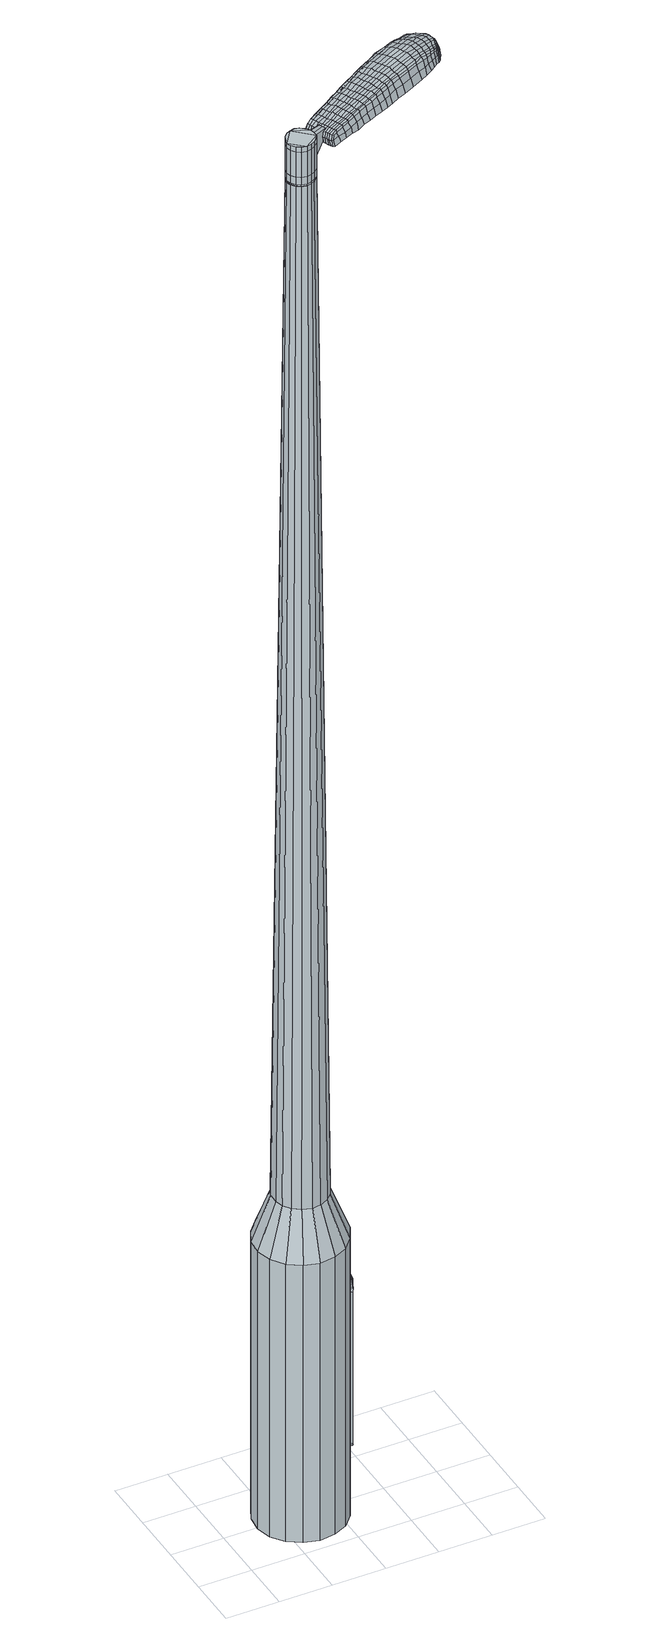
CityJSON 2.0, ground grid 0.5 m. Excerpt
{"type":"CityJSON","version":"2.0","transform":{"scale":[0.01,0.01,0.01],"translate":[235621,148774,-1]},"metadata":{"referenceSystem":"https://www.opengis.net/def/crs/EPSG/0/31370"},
"CityObjects":{
"object1":{"type":"GenericCityObject","attributes":{"cluster":106,"mean_distance_to_centroid":0.345,"new_centroid_x":235621.73,"new_centroid_y":148774.5,"mean_distance_to_camera":27.21,"H1":11.47,"H2":11.4,"Z_final":113.93,"cluster2":-1,"proj_x":235625.13,"proj_y":148781.64,"id_line":86881,"bearing_l":115.47,"distance":7.91,"orientation":"right","G_obj":25.47},"geometry":[{"type":"MultiSurface","lod":"2","boundaries":[[[0,1,2,3]],[[1,4,5,2]],[[4,6,7,5]],[[6,8,9,7]],[[8,10,11,9]],[[10,12,13,11]],[[12,14,15,13]],[[14,16,17,15]],[[16,18,19,17]],[[18,20,21,19]],[[20,22,23,21]],[[22,24,25,23]],[[24,26,27,25]],[[26,28,29,27]],[[28,30,31,29]],[[30,32,33,31]],[[32,34,35,33]],[[34,0,3,35]],[[36,37,38,39]],[[38,40,41,42]],[[41,43,42]],[[42,44,45,46]],[[45,47,46]],[[46,48,49,50]],[[49,51,50]],[[42,46,50,38]],[[50,52,39,38]],[[53,36,39]],[[2,5,7,35]],[[7,9,11,15]],[[11,13,15]],[[15,17,19,23]],[[19,21,23]],[[23,25,27,31]],[[27,29,31]],[[15,23,31,7]],[[31,33,35,7]],[[3,2,35]],[[1,0,54,55]],[[0,34,56,54]],[[34,32,57,56]],[[32,30,58,57]],[[30,28,59,58]],[[28,26,60,59]],[[26,24,61,60]],[[24,22,62,61]],[[22,20,63,62]],[[20,18,64,63]],[[18,16,65,64]],[[16,14,66,65]],[[14,12,67,66]],[[12,10,68,67]],[[10,8,69,68]],[[8,6,70,69]],[[6,4,71,70]],[[4,1,55,71]],[[55,54,72,73]],[[54,56,74,72]],[[56,57,75,74]],[[57,58,76,75]],[[58,59,77,76]],[[59,60,78,77]],[[60,61,79,78]],[[61,62,80,79]],[[62,63,81,80]],[[63,64,82,81]],[[64,65,83,82]],[[65,66,84,83]],[[66,67,85,84]],[[67,68,86,85]],[[68,69,87,86]],[[69,70,88,87]],[[70,71,89,88]],[[71,55,73,89]],[[90,91,92,93]],[[74,94,91,90]],[[95,96,94,74]],[[97,98,96,95]],[[77,99,98,97]],[[78,100,99,77]],[[79,101,100,78]],[[80,102,101,79]],[[103,104,102,80]],[[105,106,104,103]],[[107,108,106,105]],[[109,110,108,107]],[[111,112,110,109]],[[86,113,112,111]],[[87,114,113,86]],[[115,116,114,87]],[[117,118,116,115]],[[93,92,118,117]],[[119,120,121,122]],[[123,119,122,124]],[[125,123,124,126]],[[127,125,126,128]],[[129,127,128,130]],[[131,129,130,132]],[[133,131,132,134]],[[135,133,134,136]],[[137,135,136,138]],[[139,137,138,140]],[[141,139,140,142]],[[143,141,142,144]],[[145,143,144,146]],[[147,145,146,148]],[[149,147,148,150]],[[151,149,150,152]],[[73,72,90,93]],[[72,74,90]],[[75,95,74]],[[75,76,97,95]],[[76,77,97]],[[81,103,80]],[[81,82,105,103]],[[82,83,107,105]],[[83,84,109,107]],[[84,85,111,109]],[[85,86,111]],[[88,115,87]],[[88,89,117,115]],[[89,73,93,117]],[[153,154,92,91]],[[154,155,118,92]],[[155,156,116,118]],[[156,114,116]],[[157,112,113]],[[157,158,110,112]],[[158,159,108,110]],[[159,160,106,108]],[[160,161,104,106]],[[161,102,104]],[[162,98,99]],[[162,163,96,98]],[[163,94,96]],[[153,91,94]],[[39,52,151,164]],[[154,153,165,152]],[[53,39,164,120]],[[153,94,121,165]],[[36,53,120,119]],[[94,163,122,121]],[[37,36,119,123]],[[163,162,124,122]],[[38,37,123,125]],[[162,99,126,124]],[[40,38,125,127]],[[99,100,128,126]],[[41,40,127,129]],[[100,101,130,128]],[[43,41,129,131]],[[101,102,132,130]],[[42,43,131,133]],[[102,161,134,132]],[[44,42,133,135]],[[161,160,136,134]],[[45,44,135,137]],[[160,159,138,136]],[[47,45,137,139]],[[159,158,140,138]],[[46,47,139,141]],[[158,157,142,140]],[[48,46,141,143]],[[157,113,144,142]],[[49,48,143,145]],[[113,114,146,144]],[[51,49,145,147]],[[114,156,148,146]],[[50,51,147,149]],[[156,155,150,148]],[[52,50,149,151]],[[155,154,152,150]],[[151,152,166,167]],[[152,165,168,166]],[[165,121,169,168]],[[121,120,170,169]],[[120,164,171,170]],[[164,151,167,171]],[[172,173,174,175]],[[176,172,175,177]],[[172,176,178,179]],[[173,172,179,180]],[[181,182,183,184]],[[185,181,184,186]],[[181,185,187,188]],[[182,181,188,189]],[[190,191,192,193]],[[194,190,193,195]],[[190,194,196,197]],[[191,190,197,198]],[[199,200,201,202]],[[203,199,202,204]],[[199,203,205,206]],[[200,199,206,207]],[[208,209,210,211]],[[212,208,211,213]],[[208,212,214,215]],[[209,208,215,216]],[[217,218,219,220]],[[221,217,220,222]],[[217,221,223,224]],[[218,217,224,225]],[[226,227,228,229]],[[218,226,229,219]],[[226,218,225,230]],[[227,226,230,231]],[[232,233,234,235]],[[227,232,235,228]],[[232,227,231,236]],[[233,232,236,237]],[[238,176,177,239]],[[233,238,239,234]],[[238,233,237,240]],[[176,238,240,178]],[[241,242,243,244]],[[245,241,244,246]],[[241,245,247,248]],[[242,241,248,249]],[[250,251,252,253]],[[242,250,253,243]],[[250,242,249,254]],[[251,250,254,255]],[[256,257,258,259]],[[251,256,259,252]],[[256,251,255,260]],[[257,256,260,261]],[[262,263,264,265]],[[257,262,265,258]],[[262,257,261,266]],[[263,262,266,267]],[[268,173,180,269]],[[263,268,269,264]],[[268,263,267,270]],[[173,268,270,174]],[[271,272,273,274]],[[275,271,274,276]],[[271,275,277,278]],[[272,271,278,279]],[[280,281,282,283]],[[272,280,283,273]],[[280,272,279,284]],[[281,280,284,285]],[[286,287,288,289]],[[281,286,289,282]],[[286,281,285,290]],[[287,286,290,291]],[[292,185,186,293]],[[287,292,293,288]],[[292,287,291,294]],[[185,292,294,187]],[[295,296,297,298]],[[299,295,298,300]],[[295,299,301,302]],[[296,295,302,303]],[[304,305,306,307]],[[296,304,307,297]],[[304,296,303,308]],[[305,304,308,309]],[[310,311,312,313]],[[305,310,313,306]],[[310,305,309,314]],[[311,310,314,315]],[[316,317,318,319]],[[311,316,319,312]],[[316,311,315,320]],[[317,316,320,321]],[[322,182,189,323]],[[317,322,323,318]],[[322,317,321,324]],[[182,322,324,183]],[[325,211,210,326]],[[327,325,326,328]],[[325,327,329,330]],[[211,325,330,213]],[[331,327,328,332]],[[333,331,332,334]],[[331,333,335,336]],[[327,331,336,329]],[[337,333,334,338]],[[339,337,338,340]],[[337,339,341,342]],[[333,337,342,335]],[[343,339,340,344]],[[345,343,344,346]],[[343,345,347,348]],[[339,343,348,341]],[[349,345,346,350]],[[200,349,350,201]],[[349,200,207,351]],[[345,349,351,347]],[[352,353,198,197]],[[354,352,197,196]],[[352,354,355,356]],[[353,352,356,357]],[[358,359,357,356]],[[360,358,356,355]],[[358,360,361,362]],[[359,358,362,363]],[[364,365,363,362]],[[366,364,362,361]],[[364,366,367,368]],[[365,364,368,369]],[[370,371,369,368]],[[372,370,368,367]],[[370,372,205,203]],[[371,370,203,204]],[[373,374,375,376]],[[275,373,376,277]],[[373,275,276,377]],[[374,373,377,378]],[[379,194,195,380]],[[374,379,380,375]],[[379,374,378,381]],[[194,379,381,196]],[[382,383,384,385]],[[221,382,385,223]],[[382,221,222,386]],[[383,382,386,387]],[[388,389,390,391]],[[383,388,391,384]],[[388,383,387,392]],[[389,388,392,393]],[[394,191,198,395]],[[389,394,395,390]],[[394,389,393,396]],[[191,394,396,192]],[[397,398,399,400]],[[179,397,400,180]],[[397,179,178,401]],[[398,397,401,402]],[[403,404,405,406]],[[398,403,406,399]],[[403,398,402,407]],[[404,403,407,408]],[[409,202,201,410]],[[404,409,410,405]],[[409,404,408,411]],[[202,409,411,204]],[[412,413,414,415]],[[184,412,415,186]],[[412,184,183,416]],[[413,412,416,417]],[[418,206,205,419]],[[413,418,419,414]],[[418,413,417,420]],[[206,418,420,207]],[[421,422,423,424]],[[299,421,424,301]],[[421,299,300,425]],[[422,421,425,426]],[[427,212,213,428]],[[422,427,428,423]],[[427,422,426,429]],[[212,427,429,214]],[[430,431,432,433]],[[245,430,433,247]],[[430,245,246,434]],[[431,430,434,435]],[[436,437,438,439]],[[431,436,439,432]],[[436,431,435,440]],[[437,436,440,441]],[[442,209,216,443]],[[437,442,443,438]],[[442,437,441,444]],[[209,442,444,210]],[[445,446,435,434]],[[244,445,434,246]],[[445,244,243,447]],[[446,445,447,448]],[[449,450,441,440]],[[446,449,440,435]],[[449,446,448,451]],[[450,449,451,452]],[[453,326,210,444]],[[450,453,444,441]],[[453,450,452,454]],[[326,453,454,328]],[[455,456,457,458]],[[302,455,458,303]],[[455,302,301,424]],[[456,455,424,423]],[[459,330,329,460]],[[456,459,460,457]],[[459,456,423,428]],[[330,459,428,213]],[[461,462,448,447]],[[253,461,447,243]],[[461,253,252,463]],[[462,461,463,464]],[[465,466,452,451]],[[462,465,451,448]],[[465,462,464,467]],[[466,465,467,468]],[[469,332,328,454]],[[466,469,454,452]],[[469,466,468,470]],[[332,469,470,334]],[[471,472,473,474]],[[308,471,474,309]],[[471,308,303,458]],[[472,471,458,457]],[[475,336,335,476]],[[472,475,476,473]],[[475,472,457,460]],[[336,475,460,329]],[[477,478,464,463]],[[259,477,463,252]],[[477,259,258,479]],[[478,477,479,480]],[[481,482,468,467]],[[478,481,467,464]],[[481,478,480,483]],[[482,481,483,484]],[[485,338,334,470]],[[482,485,470,468]],[[485,482,484,486]],[[338,485,486,340]],[[487,488,489,490]],[[314,487,490,315]],[[487,314,309,474]],[[488,487,474,473]],[[491,342,341,492]],[[488,491,492,489]],[[491,488,473,476]],[[342,491,476,335]],[[493,494,480,479]],[[265,493,479,258]],[[493,265,264,495]],[[494,493,495,496]],[[497,498,484,483]],[[494,497,483,480]],[[497,494,496,499]],[[498,497,499,500]],[[501,344,340,486]],[[498,501,486,484]],[[501,498,500,502]],[[344,501,502,346]],[[503,504,505,506]],[[320,503,506,321]],[[503,320,315,490]],[[504,503,490,489]],[[507,348,347,508]],[[504,507,508,505]],[[507,504,489,492]],[[348,507,492,341]],[[509,510,496,495]],[[269,509,495,264]],[[509,269,180,400]],[[510,509,400,399]],[[511,512,500,499]],[[510,511,499,496]],[[511,510,399,406]],[[512,511,406,405]],[[513,350,346,502]],[[512,513,502,500]],[[513,512,405,410]],[[350,513,410,201]],[[514,515,417,416]],[[324,514,416,183]],[[514,324,321,506]],[[515,514,506,505]],[[516,351,207,420]],[[515,516,420,417]],[[516,515,505,508]],[[351,516,508,347]],[[517,518,378,377]],[[274,517,377,276]],[[517,274,273,519]],[[518,517,519,520]],[[521,354,196,381]],[[518,521,381,378]],[[521,518,520,522]],[[354,521,522,355]],[[523,524,525,526]],[[224,523,526,225]],[[523,224,223,385]],[[524,523,385,384]],[[527,528,529,530]],[[524,527,530,525]],[[527,524,384,391]],[[528,527,391,390]],[[531,353,357,532]],[[528,531,532,529]],[[531,528,390,395]],[[353,531,395,198]],[[533,534,520,519]],[[283,533,519,273]],[[533,283,282,535]],[[534,533,535,536]],[[537,360,355,522]],[[534,537,522,520]],[[537,534,536,538]],[[360,537,538,361]],[[539,540,541,542]],[[230,539,542,231]],[[539,230,225,526]],[[540,539,526,525]],[[543,544,545,546]],[[540,543,546,541]],[[543,540,525,530]],[[544,543,530,529]],[[547,359,363,548]],[[544,547,548,545]],[[547,544,529,532]],[[359,547,532,357]],[[549,550,536,535]],[[289,549,535,282]],[[549,289,288,551]],[[550,549,551,552]],[[553,366,361,538]],[[550,553,538,536]],[[553,550,552,554]],[[366,553,554,367]],[[555,556,557,558]],[[236,555,558,237]],[[555,236,231,542]],[[556,555,542,541]],[[559,560,561,562]],[[556,559,562,557]],[[559,556,541,546]],[[560,559,546,545]],[[563,365,369,564]],[[560,563,564,561]],[[563,560,545,548]],[[365,563,548,363]],[[565,566,552,551]],[[293,565,551,288]],[[565,293,186,415]],[[566,565,415,414]],[[567,372,367,554]],[[566,567,554,552]],[[567,566,414,419]],[[372,567,419,205]],[[568,569,402,401]],[[240,568,401,178]],[[568,240,237,558]],[[569,568,558,557]],[[570,571,408,407]],[[569,570,407,402]],[[570,569,557,562]],[[571,570,562,561]],[[572,371,204,411]],[[571,572,411,408]],[[572,571,561,564]],[[371,572,564,369]],[[573,574,575,576]],[[576,575,577,578]],[[579,577,575,580]],[[580,575,574,581]],[[582,583,584,585]],[[585,584,586,587]],[[588,586,584,589]],[[589,584,583,590]],[[591,592,593,594]],[[594,593,595,596]],[[597,595,593,598]],[[598,593,592,599]],[[600,601,602,603]],[[603,602,604,605]],[[606,604,602,607]],[[607,602,601,608]],[[609,610,611,612]],[[612,611,613,614]],[[615,613,611,616]],[[616,611,610,617]],[[618,619,620,621]],[[621,620,622,623]],[[624,622,620,625]],[[625,620,619,626]],[[627,628,629,630]],[[630,629,619,618]],[[626,619,629,631]],[[631,629,628,632]],[[633,634,635,636]],[[636,635,628,627]],[[632,628,635,637]],[[637,635,634,638]],[[578,577,639,640]],[[640,639,634,633]],[[638,634,639,641]],[[641,639,577,579]],[[642,643,644,645]],[[645,644,646,647]],[[648,646,644,649]],[[649,644,643,650]],[[651,652,653,654]],[[654,653,643,642]],[[650,643,653,655]],[[655,653,652,656]],[[657,658,659,660]],[[660,659,652,651]],[[656,652,659,661]],[[661,659,658,662]],[[663,664,665,666]],[[666,665,658,657]],[[662,658,665,667]],[[667,665,664,668]],[[581,574,669,670]],[[670,669,664,663]],[[668,664,669,671]],[[671,669,574,573]],[[672,673,674,675]],[[675,674,676,677]],[[678,676,674,679]],[[679,674,673,680]],[[681,682,683,684]],[[684,683,673,672]],[[680,673,683,685]],[[685,683,682,686]],[[687,688,689,690]],[[690,689,682,681]],[[686,682,689,691]],[[691,689,688,692]],[[587,586,693,694]],[[694,693,688,687]],[[692,688,693,695]],[[695,693,586,588]],[[696,697,698,699]],[[699,698,700,701]],[[702,700,698,703]],[[703,698,697,704]],[[705,706,707,708]],[[708,707,697,696]],[[704,697,707,709]],[[709,707,706,710]],[[711,712,713,714]],[[714,713,706,705]],[[710,706,713,715]],[[715,713,712,716]],[[717,718,719,720]],[[720,719,712,711]],[[716,712,719,721]],[[721,719,718,722]],[[590,583,723,724]],[[724,723,718,717]],[[722,718,723,725]],[[725,723,583,582]],[[609,612,726,727]],[[727,726,728,729]],[[730,728,726,731]],[[731,726,612,614]],[[729,728,732,733]],[[733,732,734,735]],[[736,734,732,737]],[[737,732,728,730]],[[735,734,738,739]],[[739,738,740,741]],[[742,740,738,743]],[[743,738,734,736]],[[741,740,744,745]],[[745,744,746,747]],[[748,746,744,749]],[[749,744,740,742]],[[747,746,750,751]],[[751,750,601,600]],[[608,601,750,752]],[[752,750,746,748]],[[599,753,754,598]],[[598,754,755,597]],[[756,755,754,757]],[[757,754,753,758]],[[758,759,760,757]],[[757,760,761,756]],[[762,761,760,763]],[[763,760,759,764]],[[764,765,766,763]],[[763,766,767,762]],[[768,767,766,769]],[[769,766,765,770]],[[770,771,772,769]],[[769,772,773,768]],[[606,773,772,604]],[[604,772,771,605]],[[774,775,776,777]],[[777,776,676,678]],[[677,676,776,778]],[[778,776,775,779]],[[596,595,780,781]],[[781,780,775,774]],[[779,775,780,782]],[[782,780,595,597]],[[783,784,785,786]],[[786,785,622,624]],[[623,622,785,787]],[[787,785,784,788]],[[789,790,791,792]],[[792,791,784,783]],[[788,784,791,793]],[[793,791,790,794]],[[599,592,795,796]],[[796,795,790,789]],[[794,790,795,797]],[[797,795,592,591]],[[798,799,800,801]],[[801,800,580,581]],[[579,580,800,802]],[[802,800,799,803]],[[804,805,806,807]],[[807,806,799,798]],[[803,799,806,808]],[[808,806,805,809]],[[600,603,810,811]],[[811,810,805,804]],[[809,805,810,812]],[[812,810,603,605]],[[813,814,815,816]],[[816,815,585,587]],[[582,585,815,817]],[[817,815,814,818]],[[606,607,819,820]],[[820,819,814,813]],[[818,814,819,821]],[[821,819,607,608]],[[822,823,824,825]],[[825,824,700,702]],[[701,700,824,826]],[[826,824,823,827]],[[614,613,828,829]],[[829,828,823,822]],[[827,823,828,830]],[[830,828,613,615]],[[831,832,648]],[[832,646,648]],[[647,646,832,833]],[[834,835,836,837]],[[837,836,832,831]],[[833,832,836,838]],[[838,836,835,839]],[[617,610,840,841]],[[841,840,835,834]],[[839,835,840,842]],[[842,840,610,609]],[[833,843,645,647]],[[642,645,843,844]],[[844,843,845]],[[839,846,847,838]],[[838,847,843,833]],[[845,843,847,848]],[[848,847,846,849]],[[609,727,850,842]],[[842,850,846,839]],[[849,846,850,851]],[[851,850,727,729]],[[852,853,854,855]],[[855,854,703,704]],[[702,703,854,825]],[[825,854,853,822]],[[730,731,856,857]],[[857,856,853,852]],[[822,853,856,829]],[[829,856,731,614]],[[845,858,859,844]],[[844,859,654,642]],[[651,654,859,860]],[[860,859,858,861]],[[849,862,863,848]],[[848,863,858,845]],[[861,858,863,864]],[[864,863,862,865]],[[729,733,866,851]],[[851,866,862,849]],[[865,862,866,867]],[[867,866,733,735]],[[868,869,870,871]],[[871,870,709,710]],[[704,709,870,855]],[[855,870,869,852]],[[736,737,872,873]],[[873,872,869,868]],[[852,869,872,857]],[[857,872,737,730]],[[861,874,875,860]],[[860,875,660,651]],[[657,660,875,876]],[[876,875,874,877]],[[865,878,879,864]],[[864,879,874,861]],[[877,874,879,880]],[[880,879,878,881]],[[735,739,882,867]],[[867,882,878,865]],[[881,878,882,883]],[[883,882,739,741]],[[884,885,886,887]],[[887,886,715,716]],[[710,715,886,871]],[[871,886,885,868]],[[742,743,888,889]],[[889,888,885,884]],[[868,885,888,873]],[[873,888,743,736]],[[877,890,891,876]],[[876,891,666,657]],[[663,666,891,892]],[[892,891,890,893]],[[881,894,895,880]],[[880,895,890,877]],[[893,890,895,896]],[[896,895,894,897]],[[741,745,898,883]],[[883,898,894,881]],[[897,894,898,899]],[[899,898,745,747]],[[900,901,902,903]],[[903,902,721,722]],[[716,721,902,887]],[[887,902,901,884]],[[748,749,904,905]],[[905,904,901,900]],[[884,901,904,889]],[[889,904,749,742]],[[893,906,907,892]],[[892,907,670,663]],[[581,670,907,801]],[[801,907,906,798]],[[897,908,909,896]],[[896,909,906,893]],[[798,906,909,807]],[[807,909,908,804]],[[747,751,910,899]],[[899,910,908,897]],[[804,908,910,811]],[[811,910,751,600]],[[818,911,912,817]],[[817,912,725,582]],[[722,725,912,903]],[[903,912,911,900]],[[608,752,913,821]],[[821,913,911,818]],[[900,911,913,905]],[[905,913,752,748]],[[779,914,915,778]],[[778,915,675,677]],[[672,675,915,916]],[[916,915,914,917]],[[597,755,918,782]],[[782,918,914,779]],[[917,914,918,919]],[[919,918,755,756]],[[920,921,922,923]],[[923,922,625,626]],[[624,625,922,786]],[[786,922,921,783]],[[924,925,926,927]],[[927,926,921,920]],[[783,921,926,792]],[[792,926,925,789]],[[758,753,928,929]],[[929,928,925,924]],[[789,925,928,796]],[[796,928,753,599]],[[917,930,931,916]],[[916,931,684,672]],[[681,684,931,932]],[[932,931,930,933]],[[756,761,934,919]],[[919,934,930,917]],[[933,930,934,935]],[[935,934,761,762]],[[936,937,938,939]],[[939,938,631,632]],[[626,631,938,923]],[[923,938,937,920]],[[940,941,942,943]],[[943,942,937,936]],[[920,937,942,927]],[[927,942,941,924]],[[764,759,944,945]],[[945,944,941,940]],[[924,941,944,929]],[[929,944,759,758]],[[933,946,947,932]],[[932,947,690,681]],[[687,690,947,948]],[[948,947,946,949]],[[762,767,950,935]],[[935,950,946,933]],[[949,946,950,951]],[[951,950,767,768]],[[952,953,954,955]],[[955,954,637,638]],[[632,637,954,939]],[[939,954,953,936]],[[956,957,958,959]],[[959,958,953,952]],[[936,953,958,943]],[[943,958,957,940]],[[770,765,960,961]],[[961,960,957,956]],[[940,957,960,945]],[[945,960,765,764]],[[949,962,963,948]],[[948,963,694,687]],[[587,694,963,816]],[[816,963,962,813]],[[768,773,964,951]],[[951,964,962,949]],[[813,962,964,820]],[[820,964,773,606]],[[803,965,966,802]],[[802,966,641,579]],[[638,641,966,955]],[[955,966,965,952]],[[809,967,968,808]],[[808,968,965,803]],[[952,965,968,959]],[[959,968,967,956]],[[605,771,969,812]],[[812,969,967,809]],[[956,967,969,961]],[[961,969,771,770]],[[573,576,175,174]],[[576,578,177,175]],[[588,589,188,187]],[[589,590,189,188]],[[591,594,193,192]],[[594,596,195,193]],[[615,616,215,214]],[[616,617,216,215]],[[618,621,220,219]],[[621,623,222,220]],[[627,630,229,228]],[[630,618,219,229]],[[633,636,235,234]],[[636,627,228,235]],[[578,640,239,177]],[[640,633,234,239]],[[648,649,248,247]],[[649,650,249,248]],[[650,655,254,249]],[[655,656,255,254]],[[656,661,260,255]],[[661,662,261,260]],[[662,667,266,261]],[[667,668,267,266]],[[668,671,270,267]],[[671,573,174,270]],[[678,679,278,277]],[[679,680,279,278]],[[680,685,284,279]],[[685,686,285,284]],[[686,691,290,285]],[[691,692,291,290]],[[692,695,294,291]],[[695,588,187,294]],[[696,699,298,297]],[[699,701,300,298]],[[705,708,307,306]],[[708,696,297,307]],[[711,714,313,312]],[[714,705,306,313]],[[717,720,319,318]],[[720,711,312,319]],[[590,724,323,189]],[[724,717,318,323]],[[774,777,376,375]],[[777,678,277,376]],[[596,781,380,195]],[[781,774,375,380]],[[623,787,386,222]],[[787,788,387,386]],[[788,793,392,387]],[[793,794,393,392]],[[794,797,396,393]],[[797,591,192,396]],[[701,826,425,300]],[[826,827,426,425]],[[827,830,429,426]],[[830,615,214,429]],[[831,648,433,432]],[[648,247,433]],[[834,837,439,438]],[[837,831,432,439]],[[617,841,443,216]],[[841,834,438,443]],[[970,971,972,973]],[[974,975,973,972]],[[976,977,978,979]],[[980,981,982,983]],[[971,984,985,972]],[[986,974,972,985]],[[987,976,979,988]],[[989,990,981,980]],[[984,991,992,985]],[[992,993,986,985]],[[994,987,988,995]],[[996,990,989,997]],[[991,998,999,992]],[[999,1000,993,992]],[[1001,994,995,1002]],[[1003,996,997,1004]],[[1005,1006,1007,1008]],[[1009,1010,1006,1005]],[[1009,1011,1012,1010]],[[1011,1013,1014,1012]],[[1015,1016,1017,1018]],[[1019,1020,1016,1015]],[[1021,1022,1020,1019]],[[1023,1024,1022,1021]],[[1018,1007,1006,1015]],[[1015,1006,1010,1019]],[[1010,1012,1021,1019]],[[1012,1014,1023,1021]],[[979,978,975,974]],[[988,979,974,986]],[[993,995,988,986]],[[1000,1002,995,993]],[[980,983,977,976]],[[989,980,976,987]],[[997,989,987,994]],[[1004,997,994,1001]],[[981,1005,1008,982]],[[990,1009,1005,981]],[[1011,1009,990,996]],[[1013,1011,996,1003]],[[1025,1026,1027,1028]],[[1027,1029,1030,1031]],[[1027,1031,1032,1033]],[[1027,1033,1028]],[[1034,1025,1028,1035]],[[1036,1035,1028,1037]],[[1038,1037,1028]],[[1039,1027,1026,1040]],[[1041,1039,1040,1042]],[[1043,1041,1042,1044]],[[1045,1043,1044,1046]],[[1047,1045,1046,1048]],[[1048,1049,1050,1051]],[[1048,1051,1052,1053]],[[1048,1053,1054,1055]],[[1054,1056,1057,1058]],[[1054,1058,1059,1060]],[[1054,1060,1055]],[[1048,1055,1047]],[[1061,1062,1026,1025]],[[1063,1064,1029,1027]],[[1065,1066,1038,1028]],[[1062,1067,1040,1026]],[[1068,1063,1027,1039]],[[1067,1069,1042,1040]],[[1070,1068,1039,1041]],[[1069,1071,1044,1042]],[[1072,1070,1041,1043]],[[1071,1073,1046,1044]],[[1074,1072,1043,1045]],[[1073,1075,1048,1046]],[[1076,1074,1045,1047]],[[1075,1077,1049,1048]],[[1078,1079,1056,1054]],[[1080,1076,1047,1055]],[[1050,1049,1077,1081]],[[1051,1050,1081,1082]],[[1052,1051,1082,1083]],[[1053,1052,1083,1084]],[[1054,1053,1084,1078]],[[1085,1061,1025,1034]],[[1086,1085,1034,1035]],[[1087,1086,1035,1036]],[[1088,1087,1036,1037]],[[1066,1088,1037,1038]],[[1030,1029,1064,1089]],[[1057,1056,1079,1090]],[[1031,1030,1089,1091]],[[1032,1031,1091,1092]],[[1033,1032,1092,1093]],[[1028,1033,1093,1065]],[[1058,1057,1090,1094]],[[1059,1058,1094,1095]],[[1060,1059,1095,1096]],[[1055,1060,1096,1080]]]}]}
},
"vertices":[
[112,71,384],[116,57,384],[116,57,96],[112,71,96],[115,42,384],[115,42,96],[108,29,384],[108,29,96],[98,18,384],[98,18,96],[85,12,384],[85,12,96],[70,10,384],[70,10,96],[56,14,384],[56,14,96],[44,22,384],[44,22,96],[35,34,384],[35,34,96],[31,48,384],[31,48,96],[33,63,384],[33,63,96],[39,76,384],[39,76,96],[49,87,384],[49,87,96],[62,93,384],[62,93,96],[77,95,384],[77,95,96],[91,91,384],[91,91,96],[103,83,384],[103,83,96],[79,65,1524],[75,66,1524],[70,65,1524],[86,58,1524],[66,63,1524],[63,60,1524],[60,51,1524],[61,56,1524],[61,47,1524],[64,43,1524],[73,39,1524],[68,40,1524],[77,40,1524],[81,42,1524],[87,49,1524],[85,45,1524],[87,54,1524],[83,62,1524],[96,63,429],[99,55,429],[91,70,429],[84,75,429],[76,78,429],[67,77,429],[59,73,429],[53,67,429],[49,59,429],[49,50,429],[51,42,429],[56,35,429],[63,30,429],[72,27,429],[80,28,429],[88,32,429],[94,38,429],[98,46,429],[86,58,1483],[87,54,1483],[83,62,1483],[79,65,1483],[75,66,1483],[70,65,1483],[66,63,1483],[63,60,1483],[61,56,1483],[60,51,1483],[61,47,1483],[64,43,1483],[68,40,1483],[73,39,1483],[77,40,1483],[81,42,1483],[85,45,1483],[87,49,1483],[85,58,1483],[85,58,1485],[86,54,1485],[86,54,1483],[83,62,1485],[79,64,1483],[79,64,1485],[75,65,1483],[75,65,1485],[70,65,1485],[66,63,1485],[63,60,1485],[61,56,1485],[61,51,1483],[61,51,1485],[62,47,1483],[62,47,1485],[65,43,1483],[65,43,1485],[68,41,1483],[68,41,1485],[73,40,1483],[73,40,1485],[77,40,1485],[81,42,1485],[84,45,1483],[84,45,1485],[86,49,1483],[86,49,1485],[79,65,1519],[83,62,1519],[83,62,1493],[79,65,1493],[75,66,1519],[75,66,1493],[70,65,1519],[70,65,1493],[66,63,1519],[66,63,1493],[63,60,1519],[63,60,1493],[61,56,1519],[61,56,1493],[60,51,1519],[60,51,1493],[61,47,1519],[61,47,1493],[64,43,1519],[64,43,1493],[68,40,1519],[68,40,1493],[73,39,1519],[73,39,1493],[77,40,1519],[77,40,1493],[81,42,1519],[81,42,1493],[85,45,1519],[85,45,1493],[87,49,1519],[87,49,1493],[87,54,1519],[87,54,1493],[86,58,1485],[87,54,1485],[87,49,1485],[85,45,1485],[73,39,1485],[68,40,1485],[64,43,1485],[61,47,1485],[60,51,1485],[75,66,1485],[79,65,1485],[86,58,1519],[86,58,1493],[104,63,1513],[104,63,1518],[103,66,1513],[101,69,1513],[101,69,1518],[103,66,1518],[178,81,1519],[171,78,1518],[173,77,1509],[180,80,1510],[186,84,1519],[188,83,1510],[184,85,1526],[176,82,1525],[170,79,1525],[162,115,1519],[155,112,1518],[155,110,1525],[161,114,1525],[169,119,1519],[169,118,1526],[170,121,1510],[162,117,1510],[156,114,1509],[235,131,1519],[237,128,1519],[238,128,1513],[236,132,1513],[233,134,1519],[233,135,1513],[231,134,1524],[234,130,1524],[235,127,1524],[168,99,1530],[162,96,1529],[163,93,1529],[170,96,1530],[177,103,1531],[178,100,1531],[175,107,1530],[167,103,1530],[160,99,1529],[96,64,1512],[97,62,1512],[98,62,1517],[97,65,1517],[94,67,1512],[96,67,1517],[95,68,1506],[96,65,1506],[98,62,1506],[231,107,1519],[228,105,1519],[229,105,1512],[232,106,1512],[233,109,1518],[234,108,1512],[232,109,1522],[230,108,1523],[227,106,1524],[224,103,1519],[219,100,1519],[221,99,1512],[225,102,1512],[223,104,1524],[218,101,1525],[214,97,1519],[207,94,1519],[209,93,1511],[215,96,1511],[213,98,1526],[205,95,1526],[196,89,1519],[198,88,1510],[195,90,1526],[110,53,1513],[117,55,1513],[115,56,1518],[108,53,1517],[104,51,1512],[105,52,1516],[105,50,1506],[111,52,1507],[118,55,1507],[124,58,1514],[131,61,1515],[129,62,1520],[122,59,1519],[125,58,1507],[132,60,1507],[137,64,1515],[144,67,1516],[143,68,1522],[136,65,1521],[139,63,1508],[146,66,1508],[151,69,1517],[158,72,1517],[156,73,1524],[150,70,1523],[153,69,1508],[160,71,1509],[165,75,1518],[163,76,1524],[167,74,1509],[216,140,1519],[213,139,1519],[213,137,1524],[216,139,1523],[219,140,1518],[218,139,1522],[219,142,1512],[216,141,1512],[213,140,1512],[208,137,1519],[203,135,1519],[203,134,1525],[209,136,1524],[209,139,1512],[203,137,1512],[197,133,1519],[190,130,1519],[190,128,1526],[197,131,1526],[198,135,1511],[191,131,1511],[180,125,1519],[180,123,1526],[180,126,1510],[97,80,1513],[103,84,1513],[104,85,1507],[97,81,1507],[92,77,1512],[92,78,1506],[93,77,1516],[97,79,1517],[103,82,1518],[110,87,1514],[116,91,1515],[117,93,1507],[110,89,1507],[110,86,1519],[116,89,1520],[123,95,1515],[130,98,1516],[130,100,1508],[123,96,1508],[123,93,1521],[129,96,1522],[136,102,1517],[142,105,1517],[143,107,1509],[136,104,1508],[136,100,1523],[142,103,1524],[149,109,1518],[149,111,1509],[149,107,1524],[102,67,1519],[103,65,1519],[108,70,1520],[110,68,1520],[107,73,1520],[100,70,1519],[115,74,1522],[116,71,1522],[122,77,1523],[123,74,1523],[121,80,1523],[114,76,1521],[129,80,1524],[130,77,1524],[135,83,1525],[136,81,1525],[134,86,1525],[127,83,1524],[142,86,1526],[143,84,1526],[149,90,1527],[150,87,1527],[147,93,1527],[140,89,1526],[155,93,1528],[157,90,1528],[154,96,1528],[231,129,1527],[233,126,1527],[229,132,1526],[225,130,1527],[227,127,1528],[229,124,1528],[221,125,1529],[223,121,1529],[219,128,1528],[212,125,1530],[215,121,1530],[216,118,1530],[208,118,1531],[210,115,1531],[206,122,1530],[198,118,1531],[200,114,1531],[201,111,1531],[188,109,1531],[190,106,1531],[186,112,1531],[221,140,1518],[224,139,1519],[224,141,1513],[221,142,1513],[220,139,1523],[223,138,1523],[228,137,1519],[229,138,1513],[227,136,1524],[234,111,1518],[236,113,1518],[234,113,1523],[233,111,1523],[235,110,1513],[237,113,1513],[237,116,1519],[238,120,1519],[236,120,1524],[235,116,1523],[238,116,1513],[239,120,1513],[238,124,1519],[236,123,1524],[239,124,1513],[175,83,1528],[175,85,1528],[168,82,1528],[169,80,1527],[183,86,1528],[183,88,1529],[174,87,1529],[173,90,1530],[166,87,1529],[167,84,1528],[182,91,1529],[181,94,1530],[171,93,1530],[165,90,1529],[180,97,1531],[162,112,1528],[163,110,1529],[171,114,1529],[170,116,1528],[155,109,1527],[157,107,1528],[165,107,1529],[173,111,1530],[158,103,1528],[91,75,1512],[91,73,1512],[93,73,1517],[92,75,1517],[91,76,1506],[92,74,1506],[93,70,1512],[94,71,1517],[93,71,1506],[102,51,1512],[101,53,1512],[102,52,1506],[103,51,1506],[103,52,1517],[102,54,1517],[100,55,1512],[99,57,1512],[100,57,1506],[101,54,1506],[101,56,1517],[100,58,1517],[98,59,1512],[99,60,1506],[99,60,1517],[108,54,1519],[107,56,1519],[115,57,1520],[114,59,1520],[106,58,1519],[105,60,1519],[113,61,1520],[112,63,1520],[104,62,1519],[111,66,1520],[97,78,1519],[98,76,1519],[104,79,1520],[103,81,1520],[99,73,1519],[106,76,1520],[122,60,1521],[121,62,1521],[128,63,1522],[128,65,1522],[120,64,1521],[119,66,1521],[127,67,1522],[125,69,1523],[117,69,1522],[124,72,1523],[110,85,1521],[111,83,1521],[117,86,1522],[117,88,1522],[112,80,1521],[119,83,1522],[135,66,1523],[134,67,1523],[142,69,1524],[141,70,1524],[133,70,1523],[132,72,1524],[140,73,1525],[139,75,1525],[131,75,1524],[138,78,1525],[123,92,1523],[124,90,1523],[131,93,1524],[130,95,1524],[126,86,1524],[132,90,1525],[149,72,1525],[148,73,1525],[156,74,1526],[155,76,1526],[147,76,1526],[146,78,1526],[154,79,1527],[152,81,1527],[144,81,1526],[151,84,1527],[136,99,1525],[137,96,1525],[144,100,1526],[143,102,1526],[139,93,1526],[145,97,1527],[162,77,1527],[162,79,1527],[160,81,1527],[159,84,1528],[158,87,1528],[149,105,1527],[150,103,1527],[152,100,1528],[218,138,1525],[221,137,1525],[215,137,1526],[217,136,1526],[225,135,1526],[221,134,1527],[231,110,1525],[232,112,1525],[229,110,1526],[228,108,1525],[233,115,1525],[234,119,1526],[230,117,1527],[229,113,1526],[234,122,1526],[230,120,1527],[210,135,1526],[212,134,1527],[204,133,1527],[206,131,1528],[215,131,1528],[209,128,1529],[223,105,1526],[224,107,1527],[218,105,1528],[218,102,1527],[224,110,1527],[224,114,1528],[218,111,1529],[218,107,1528],[224,118,1528],[217,114,1530],[198,130,1528],[200,129,1529],[191,127,1528],[193,125,1529],[203,125,1529],[195,122,1530],[212,100,1528],[212,102,1528],[205,98,1529],[205,96,1528],[212,105,1529],[212,108,1530],[204,104,1530],[204,101,1530],[211,111,1530],[203,108,1531],[180,122,1529],[182,120,1529],[184,116,1530],[194,91,1528],[194,93,1529],[193,96,1530],[192,99,1530],[191,102,1531],[172,79,1509],[171,80,1518],[177,82,1518],[179,82,1509],[185,86,1519],[187,85,1510],[184,87,1525],[176,83,1525],[169,81,1525],[156,109,1525],[156,110,1518],[163,114,1518],[162,112,1525],[170,118,1519],[170,116,1525],[171,120,1510],[163,116,1509],[157,112,1509],[236,127,1513],[235,127,1519],[233,130,1519],[234,130,1513],[231,133,1519],[232,133,1513],[230,132,1524],[232,129,1524],[233,126,1524],[164,93,1528],[162,96,1528],[169,99,1529],[170,96,1529],[177,103,1529],[178,100,1529],[175,106,1529],[167,102,1529],[161,99,1528],[100,63,1516],[99,63,1512],[98,65,1512],[99,66,1516],[96,68,1512],[97,68,1516],[97,69,1506],[99,66,1506],[100,63,1506],[228,106,1512],[227,107,1519],[229,109,1518],[231,108,1512],[231,110,1518],[232,109,1512],[230,111,1522],[229,110,1523],[226,108,1523],[220,101,1512],[218,102,1519],[223,105,1519],[224,104,1512],[222,106,1524],[217,103,1525],[208,95,1511],[206,96,1519],[213,99,1519],[215,98,1511],[212,100,1525],[205,96,1526],[196,91,1519],[197,90,1510],[194,92,1526],[115,58,1518],[116,57,1513],[109,55,1513],[108,55,1517],[104,53,1512],[105,54,1515],[105,52,1506],[110,54,1506],[117,57,1507],[129,64,1520],[130,63,1514],[123,60,1514],[122,61,1519],[124,59,1507],[131,62,1507],[142,69,1522],[144,69,1516],[137,66,1515],[136,67,1521],[138,65,1508],[145,68,1508],[156,75,1523],[157,74,1517],[151,71,1516],[149,72,1522],[152,70,1508],[159,73,1508],[164,77,1517],[163,78,1524],[166,76,1509],[214,136,1523],[214,137,1519],[217,138,1518],[217,137,1523],[219,138,1518],[218,137,1522],[219,140,1512],[217,139,1512],[214,139,1512],[204,132,1525],[204,133,1519],[209,135,1519],[209,134,1524],[209,137,1512],[204,135,1512],[191,126,1526],[191,128,1519],[198,131,1519],[198,129,1525],[199,133,1511],[192,130,1511],[181,123,1519],[181,121,1526],[181,125,1510],[105,83,1507],[104,82,1513],[98,78,1513],[98,80,1506],[93,76,1512],[94,77,1506],[94,75,1515],[98,77,1517],[104,81,1518],[118,91,1507],[117,89,1514],[111,86,1514],[111,87,1507],[111,84,1519],[117,88,1520],[131,98,1508],[131,96,1516],[124,93,1515],[124,95,1508],[124,91,1521],[130,95,1522],[144,105,1508],[143,104,1517],[137,100,1516],[137,102,1508],[137,98,1522],[143,102,1523],[150,107,1517],[150,109,1509],[150,105,1524],[103,67,1518],[104,65,1518],[109,71,1519],[110,68,1519],[108,73,1519],[101,70,1518],[116,74,1520],[117,71,1520],[122,77,1521],[124,75,1521],[121,80,1521],[114,76,1520],[129,80,1523],[130,78,1523],[136,83,1524],[137,81,1524],[134,86,1524],[128,83,1523],[142,87,1525],[144,84,1525],[149,90,1526],[150,87,1526],[148,93,1526],[141,90,1525],[156,93,1527],[157,90,1527],[154,96,1527],[231,125,1526],[230,128,1526],[228,131,1525],[224,130,1526],[226,127,1526],[228,124,1526],[222,121,1528],[221,124,1528],[219,127,1527],[212,124,1528],[214,121,1529],[216,118,1529],[209,115,1530],[208,118,1530],[206,121,1529],[198,117,1530],[200,114,1530],[201,111,1530],[190,106,1530],[188,109,1530],[187,112,1530],[223,139,1513],[223,138,1518],[220,138,1518],[221,140,1512],[220,137,1523],[222,136,1523],[227,135,1519],[228,136,1513],[226,135,1523],[232,114,1523],[234,114,1518],[232,112,1518],[231,112,1523],[234,111,1512],[235,113,1512],[234,120,1523],[235,120,1519],[235,117,1519],[233,117,1523],[236,117,1513],[236,120,1513],[235,124,1519],[234,123,1524],[236,124,1513],[168,82,1527],[175,85,1527],[175,84,1527],[169,81,1526],[183,88,1527],[183,89,1528],[166,88,1528],[173,91,1528],[174,88,1528],[167,85,1527],[182,91,1528],[181,94,1529],[171,94,1529],[165,91,1528],[180,97,1529],[171,114,1528],[163,110,1527],[163,111,1527],[170,115,1527],[156,108,1526],[157,106,1527],[165,106,1528],[173,110,1528],[159,103,1527],[95,74,1516],[94,74,1512],[93,75,1512],[94,75,1516],[93,76,1506],[94,75,1506],[95,71,1512],[96,71,1516],[95,72,1506],[104,53,1506],[103,53,1512],[104,54,1516],[102,58,1506],[101,58,1512],[102,56,1512],[103,55,1506],[103,56,1516],[102,59,1516],[100,60,1512],[101,61,1506],[101,61,1516],[108,56,1518],[115,58,1519],[114,59,1519],[106,61,1518],[107,58,1518],[113,61,1519],[112,64,1519],[105,63,1518],[111,66,1519],[105,79,1519],[99,76,1518],[98,77,1518],[104,80,1519],[100,73,1518],[106,76,1519],[121,62,1520],[121,61,1520],[128,64,1521],[128,65,1521],[119,67,1520],[120,64,1520],[127,67,1521],[126,70,1521],[118,69,1520],[125,72,1521],[118,86,1521],[111,83,1520],[111,84,1520],[118,87,1521],[113,80,1520],[120,83,1521],[135,68,1522],[135,67,1522],[142,70,1523],[142,71,1523],[133,73,1522],[134,70,1522],[141,73,1523],[139,76,1524],[131,75,1523],[138,78,1524],[131,93,1523],[125,90,1522],[124,91,1522],[131,94,1523],[126,86,1522],[133,90,1523],[148,74,1524],[149,73,1524],[155,76,1525],[155,77,1525],[146,79,1525],[147,76,1524],[154,79,1525],[153,82,1526],[145,81,1525],[152,84,1526],[144,100,1525],[138,96,1524],[137,98,1524],[144,101,1525],[139,93,1524],[146,96,1525],[162,80,1526],[162,79,1526],[159,85,1527],[161,82,1526],[158,88,1527],[151,103,1526],[150,104,1526],[152,100,1526],[220,136,1524],[218,136,1524],[215,135,1525],[217,135,1525],[224,134,1525],[221,133,1525],[227,111,1525],[230,113,1524],[229,111,1524],[226,109,1525],[229,117,1526],[232,119,1525],[231,116,1524],[228,114,1525],[232,122,1525],[229,120,1526],[212,133,1526],[210,133,1526],[204,131,1526],[206,130,1527],[215,130,1526],[209,128,1527],[217,105,1527],[223,108,1526],[222,107,1526],[217,104,1526],[217,111,1528],[224,114,1527],[223,111,1526],[218,108,1527],[223,118,1527],[217,115,1528],[200,128,1527],[199,129,1527],[191,125,1527],[193,124,1528],[203,125,1528],[195,121,1529],[204,99,1528],[212,102,1527],[211,101,1527],[204,97,1527],[203,105,1529],[211,108,1529],[212,105,1528],[204,101,1528],[210,112,1529],[202,108,1530],[182,119,1528],[181,120,1528],[184,116,1529],[194,94,1528],[194,92,1528],[192,99,1529],[193,96,1529],[191,103,1530],[105,52,1508],[102,58,1508],[132,71,1509],[135,64,1509],[152,80,1510],[155,72,1510],[188,96,1512],[192,88,1512],[175,80,1511],[171,88,1511],[204,104,1513],[216,110,1514],[220,102,1514],[208,96,1513],[99,64,1508],[128,78,1509],[148,88,1510],[184,105,1512],[167,97,1511],[200,112,1513],[212,118,1514],[96,70,1508],[125,85,1509],[144,95,1510],[180,113,1512],[163,105,1511],[208,126,1514],[196,121,1513],[93,76,1508],[122,93,1509],[141,103,1510],[176,121,1512],[159,114,1511],[204,134,1514],[192,129,1513],[228,116,1514],[232,120,1514],[235,113,1514],[231,109,1514],[224,124,1514],[229,126,1514],[221,131,1514],[225,132,1514],[217,139,1514],[222,139,1514],[235,124,1515],[236,128,1515],[237,127,1515],[237,120,1515],[233,128,1515],[236,129,1515],[231,132,1515],[235,130,1515],[229,136,1515],[235,131,1515],[74,96,334],[78,96,334],[78,96,165],[64,95,171],[74,96,165],[70,95,165],[67,95,166],[65,95,167],[64,95,169],[70,95,334],[67,95,333],[65,95,332],[64,95,331],[64,95,328],[92,92,165],[92,92,334],[104,83,165],[104,83,334],[113,71,165],[113,71,334],[117,57,165],[117,57,334],[116,42,165],[116,42,334],[115,38,334],[113,34,334],[112,32,333],[111,30,332],[111,29,331],[110,28,328],[115,38,165],[110,28,171],[111,29,169],[111,30,167],[112,32,166],[113,34,165],[74,93,334],[78,93,334],[78,93,165],[74,93,165],[64,92,171],[64,92,328],[91,89,334],[91,89,165],[103,81,334],[103,81,165],[111,70,334],[111,70,165],[114,56,334],[114,56,165],[114,43,334],[114,43,165],[112,39,334],[108,30,328],[108,30,171],[112,39,165],[110,36,334],[109,33,333],[108,31,332],[108,30,331],[71,92,334],[68,92,333],[66,92,332],[65,92,331],[71,92,165],[108,30,169],[68,92,166],[66,92,167],[65,92,169],[108,31,167],[109,33,166],[110,36,165]
]}
